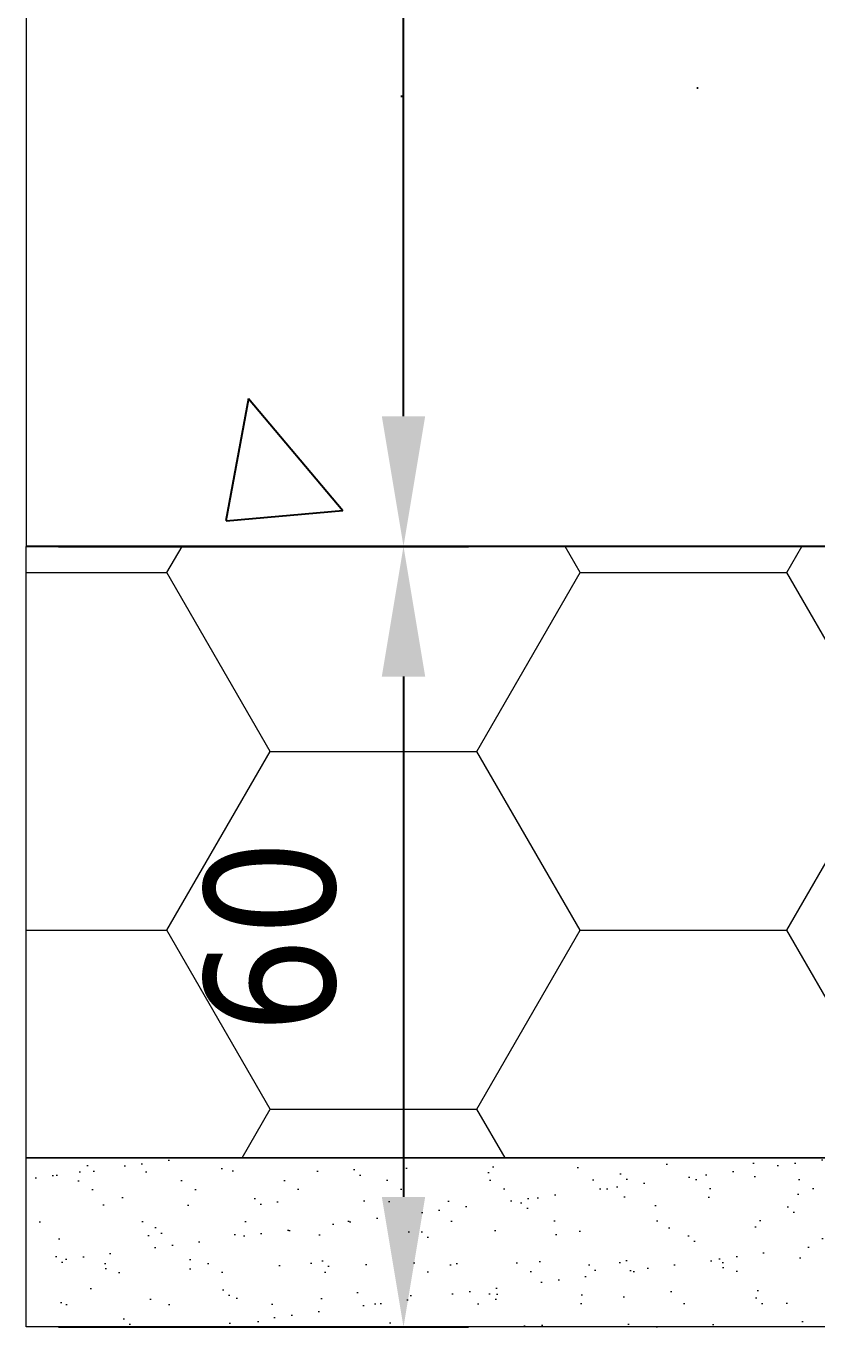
# Model space of a CAD drawing. Header units: millimetres. Extents: x -20000 to 230000, y -17405 to 24510.
# Drawn here: x 44500 to 44560.8, y -16062.1 to -15962.1 of the extents above; entities that cross this region are included whole.
import ezdxf

# ---------------------------------------------------------------- set-up
doc = ezdxf.new("R2010")
doc.units = ezdxf.units.MM
doc.header["$PDMODE"] = 35
doc.header["$PDSIZE"] = 0.5
doc.layers.get('0').update_dxf_attribs({"lineweight": 13})
doc.layers.get('Defpoints').update_dxf_attribs({"true_color": 0xc2a584})
doc.layers.add('0 - Invisible', color=43, linetype='Continuous', lineweight=0, plot=False)
for name, color, linetype, lineweight in [('1 - BETON', 251, 'Continuous', 25), ('1 - Cotation', 32, 'Continuous', 13), ('1 - Isolant', 132, 'Continuous', 13), ('1 - Platre', 252, 'Continuous', 13)]:
    doc.layers.add(name, color=color, linetype=linetype, lineweight=lineweight)
doc.styles.add('Texte Poralu', font='tahomabd.ttf')
doc.dimstyles.new('30 - 1000', dxfattribs={"dimtxt": 10, "dimasz": 10, "dimexe": 5, "dimexo": 2.5, "dimgap": 5, "dimtad": 1, "dimdec": 1, "dimtxsty": 'Texte Poralu', "dimcen": 5, "dimazin": 0, "dimtfac": 1, "dimtdec": 1, "dimtmove": 0, "dimatfit": 3, "dimfxl": 1, "dimarcsym": 0})

# ---------------------------------------------------------------- blocks, each defined once
blk = doc.blocks.new('*U325')
at = {"layer": '1 - BETON'}
h = blk.add_hatch(dxfattribs=at)
h.set_pattern_fill('CONCRETE', color=256, scale=15, style=0, pattern_type=2)
h.set_pattern_definition([(49.99999999999999, (-50.00000000000003, -20), (107.589027390113, -9.412820247389266), [11.25, -123.75]), (355, (-50.00000000000003, -20), (-20.81270004195, 112.8288200550018), [9, -99]), (100.4514, (-41.03424800000003, -20.784401), (86.77640725710323, 103.415931309143), [9.5610285, -105.1713168]), (46.18420000000002, (-50.00000000000003, 10), (160.0861572938467, -24.82785214935271), [16.87499999999995, -185.6249999999996]), (96.6356, (-36.65948825000003, 7.931003950000001), (140.1994058323055, 146.1176806350663), [14.3415432, -157.75695]), (351.1842, (-50.00000000000003, 10), (140.1992917700441, 146.1177901387987), [13.5, -148.5]), (21, (-35.00000000000003, 2.500000000000004), (89.53605781776925, -60.39283359980082), [11.25, -123.75]), (326.0000000000001, (-35.00000000000003, 2.500000000000004), (36.49729978823726, 108.772506757028), [9, -99]), (71.4514, (-27.53866505000002, -2.532740899999997), (126.0333942872235, 48.37957450649286), [9.5610285, -105.1713168]), (37.50000000000001, (-50.00000000000003, -20), (1.8239782975936, 49.93407807469672), [0, -97.8, 0, -100.5, 0, -99.375]), (7.499999999999999, (-50.00000000000003, -20), (39.46043061632229, 59.16175678235403), [0, -57.3, 0, -95.55, 0, -37.875]), (327.5, (-83.45000000000003, -20), (80.07336542586135, -3.383230760156963), [0, -37.5, 0, -117, 0, -155.25]), (317.5, (-98.45000000000003, -20), (87.47792540135794, 15.01574734984766), [0, -48.75, 0, -77.69999999999999, 0, -110.25])])
h.paths.add_polyline_path([(150, 159.9999999999999), (0, 160), (0, 40), (40, 40), (40, -2.842170943040401e-14), (150, 0)])
at = {"layer": '0 - Invisible'}
blk.add_lwpolyline([(150, 159.9999999999999), (150, 0)], dxfattribs=at)
at = {"layer": '1 - BETON'}
blk.add_lwpolyline([(150, 159.9999999999999), (0, 160), (0, 40), (40, 40), (40, -2.842170943040401e-14), (150, -5.291383650685155e-14)], dxfattribs=at)
blk = doc.blocks.new('*U323')
at = {"layer": '1 - Isolant'}
h = blk.add_hatch(dxfattribs=at)
h.set_pattern_fill('HONEY', color=256, scale=5)
h.set_pattern_definition([(0, (227.4998673525497, 39.99999999999999), (23.8125, 13.748153225), [15.875, -31.75]), (120, (227.4998673525497, 39.99999999999999), (-23.81249994797095, 13.74815331511695), [15.87499999999997, -31.74999999999993]), (59.99999999999999, (227.4998673525497, 39.99999999999999), (5.202904551637744e-08, 27.49630654011694), [-31.75, 15.875])])
h.paths.add_polyline_path([(-149.9999999999709, -47.00000000000001), (-149.9999999999709, 0), (-17.50009627202234, 0), (-17.50009627202234, -47.00000000000001)])
at = {"layer": '1 - Platre'}
h = blk.add_hatch(dxfattribs=at)
h.set_pattern_fill('AR-SAND', color=256, scale=0.1)
h.set_pattern_definition([(37.50000000000001, (227.4998673525497, 39.99999999999999), (-0.1600031295984046, 4.894132373293424), [0, -3.860800000000001, 0, -4.318000000000001, 0, -4.1275]), (7.499999999999999, (227.4998673525497, 39.99999999999999), (4.495232831380027, 7.168251005683543), [0, -2.0828, 0, -3.4798, 0, -1.3335]), (327.5, (224.3756673525497, 39.99999999999999), (7.90992370241458, 0.01437184678545691), [0, -1.27, 0, -4.572, 0, -5.969]), (317.5, (224.3756673525497, 39.99999999999999), (7.635564524722972, 2.229293232572162), [0, -0.635, 0, -2.9972, 0, -3.429])])
h.paths.add_polyline_path([(-149.9999999999709, -60), (-149.9999999999709, -47.00000000000001), (-17.50009627202234, -47.00000000000001), (-17.50009627202234, -60)])
at = {"layer": '0 - Invisible'}
for points in [[(-149.9999999999709, -47.00000000000001), (-149.9999999999709, 0)], [(-149.9999999999709, -60), (-149.9999999999709, -47.00000000000001)]]:
    blk.add_lwpolyline(points, dxfattribs=at)
at = {"layer": '1 - Isolant'}
blk.add_lwpolyline([(-149.9999999999709, 0), (-17.50009627202234, 0), (-17.50009627202234, -47.00000000000001), (-149.9999999999709, -47.00000000000001)], dxfattribs=at)
at = {"layer": '1 - Platre'}
blk.add_lwpolyline([(-149.9999999999709, -47.00000000000001), (-17.50009627202234, -47.00000000000001), (-17.50009627202234, -60), (-149.9999999999709, -60)], dxfattribs=at)
blk = doc.blocks.new('*D460')
at = {"layer": 'Defpoints', "color": 0, "lineweight": -2, "transparency": 16777216}
for p, q in [((44502.5, -15842.07159325538), (44534.0047914788, -15842.07159325538)), ((44529.0047914788, -15992.07159325538), (44529.0047914788, -15852.07159325538)), ((44502.5, -16002.07159325538), (44534.0047914788, -16002.07159325538))]:
    blk.add_line(p, q, dxfattribs=at)
at = {"layer": 'Defpoints', "color": 0, "transparency": 16777216}
for p in [(44500, -15842.07159325538), (44529.0047914788, -15842.07159325538), (44500, -16002.07159325538)]:
    blk.add_point(p, dxfattribs=at)
for points in [[(44527.33812481214, -15852.07159325538), (44530.67145814547, -15852.07159325538), (44529.0047914788, -15842.07159325538)], [(44527.33812481214, -15992.07159325538), (44530.67145814547, -15992.07159325538), (44529.0047914788, -16002.07159325538)]]:
    blk.add_solid(points, dxfattribs=at)
at = {"layer": 'Defpoints', "color": 0, "transparency": 16777216, "insert": (44518.79995601876, -15922.07159325538), "char_height": 10, "attachment_point": 5, "rotation": 90, "style": 'Texte Poralu'}
blk.add_mtext('160', dxfattribs=at)
blk = doc.blocks.new('*D461')
at = {"layer": '1 - Cotation', "color": 0, "lineweight": -2, "transparency": 16777216}
for p, q in [((44502.50000000003, -16002.07159325538), (44534.0047914788, -16002.07159325538)), ((44529.0047914788, -16012.07159325538), (44529.0047914788, -16052.07159325538)), ((44502.50000000003, -16062.07159325538), (44534.0047914788, -16062.07159325538))]:
    blk.add_line(p, q, dxfattribs=at)
at = {"layer": '1 - Cotation', "color": 0, "transparency": 16777216}
for points in [[(44527.33812481214, -16012.07159325538), (44530.67145814547, -16012.07159325538), (44529.0047914788, -16002.07159325538)], [(44527.33812481214, -16052.07159325538), (44530.67145814547, -16052.07159325538), (44529.0047914788, -16062.07159325538)]]:
    blk.add_solid(points, dxfattribs=at)
at = {"layer": 'Defpoints', "color": 0, "transparency": 16777216}
for p in [(44500.00000000003, -16002.07159325538), (44500.00000000003, -16062.07159325538), (44529.0047914788, -16062.07159325538)]:
    blk.add_point(p, dxfattribs=at)
at = {"layer": '1 - Cotation', "color": 0, "transparency": 16777216, "insert": (44518.79995601876, -16032.07159325538), "char_height": 10, "attachment_point": 5, "rotation": 90, "style": 'Texte Poralu'}
blk.add_mtext('60', dxfattribs=at)

msp = doc.modelspace()

# ---------------------------------------------------------------- block references
at = {"xscale": -1}
msp.add_blockref('*U325', (44650, -16002.07159325538), dxfattribs=at)
msp.add_blockref('*U323', (44650, -16002.07159325538))

# ---------------------------------------------------------------- dimensions: what is measured, and where the dimension line sits
at = {"layer": '1 - Cotation'}
dim = msp.add_linear_dim(base=(44529.0047914788, -16062.07159325538), p1=(44500.00000000003, -16002.07159325538), p2=(44500.00000000003, -16062.07159325538), angle=90, dimstyle='30 - 1000', dxfattribs=at)
dim.commit()
dim.dimension.update_dxf_attribs({"geometry": '*D461', "text_midpoint": (44518.79995601876, -16032.07159325538)})
at = {"layer": 'Defpoints'}
dim = msp.add_linear_dim(base=(44529.0047914788, -15842.07159325538), p1=(44500, -16002.07159325538), p2=(44500, -15842.07159325538), angle=90, dimstyle='30 - 1000', dxfattribs=at)
dim.commit()
dim.dimension.update_dxf_attribs({"geometry": '*D460', "text_midpoint": (44518.79995601876, -15922.07159325538)})

doc.saveas('drawing.dxf')
